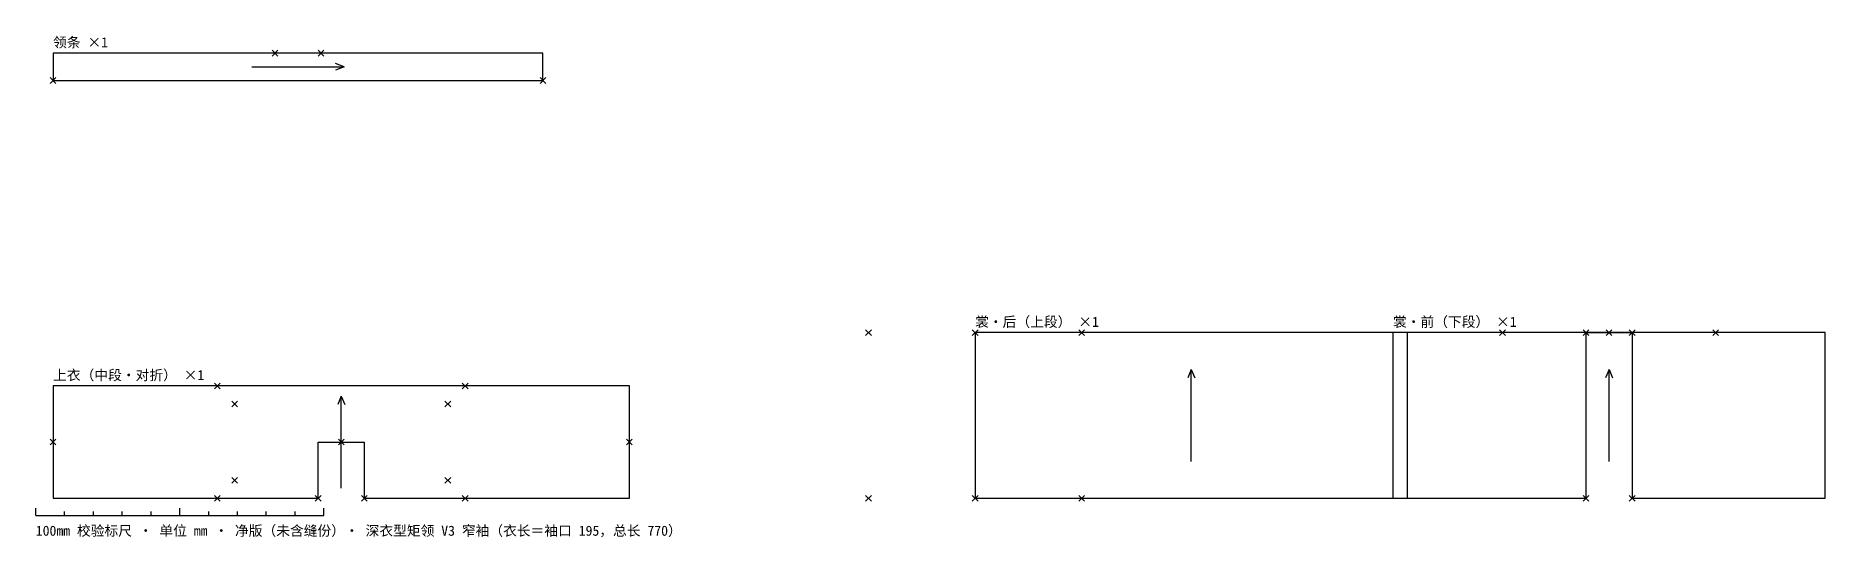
# Model space of a CAD drawing. Header units: millimetres. Extents: x 40 to 6250, y -135 to 1605.
import ezdxf

# ---------------------------------------------------------------- set-up
doc = ezdxf.new("R2010")
doc.units = ezdxf.units.MM
for name, color, linetype in [('CUT_轮廓', 7, 'Continuous'), ('DIM_标注', 4, 'Continuous'), ('GRAIN_布纹', 8, 'Continuous'), ('NOTCH_刀口', 1, 'Continuous'), ('TEXT_文字', 3, 'Continuous')]:
    doc.layers.add(name, color=color, linetype=linetype)
doc.styles.add('CN', font='simsun.ttc')

msp = doc.modelspace()

# ---------------------------------------------------------------- linework, layer by layer
at = {"layer": 'CUT_轮廓'}
for points in [[(100, 1450), (1800, 1450), (1800, 1545), (100, 1545)], [(3300, 0), (4800, 0), (4800, 575), (3300, 575)], [(4750, 0), (5420, 0), (5420, 575), (5580, 575), (5580, 0), (6250, 0), (6250, 575), (4750, 575)], [(100, 0), (1020, 0), (1020, 195), (1180, 195), (1180, 0), (2100, 0), (2100, 390), (100, 390)]]:
    msp.add_lwpolyline(points, close=True, dxfattribs=at)
at = {"layer": 'DIM_标注'}
for p, q in [((40, -60), (40, -34)), ((40, -60), (1040, -60)), ((140, -60), (140, -46)), ((240, -60), (240, -46)), ((340, -60), (340, -46)), ((440, -60), (440, -46)), ((540, -60), (540, -34)), ((640, -60), (640, -46)), ((740, -60), (740, -46)), ((840, -60), (840, -46)), ((940, -60), (940, -46)), ((1040, -60), (1040, -34))]:
    msp.add_line(p, q, dxfattribs=at)
at = {"layer": 'GRAIN_布纹'}
for p, q in [((790, 1497.5), (1110, 1497.5)), ((1110, 1497.5), (1080, 1509.5)), ((1110, 1497.5), (1080, 1485.5)), ((4050, 447.5), (4038, 417.5)), ((4050, 127.5), (4050, 447.5)), ((4050, 447.5), (4062, 417.5)), ((5500, 447.5), (5488, 417.5)), ((5500, 127.5), (5500, 447.5)), ((5500, 447.5), (5512, 417.5)), ((1100, 355), (1088, 325)), ((1100, 35), (1100, 355)), ((1100, 355), (1112, 325))]:
    msp.add_line(p, q, dxfattribs=at)
at = {"layer": 'NOTCH_刀口'}
for p, q in [((860, 1535), (880, 1555)), ((860, 1555), (880, 1535)), ((1020, 1535), (1040, 1555)), ((1020, 1555), (1040, 1535)), ((90, 1440), (110, 1460)), ((90, 1460), (110, 1440)), ((1790, 1440), (1810, 1460)), ((1790, 1460), (1810, 1440)), ((2920, 565), (2940, 585)), ((2920, 585), (2940, 565)), ((3290, 565), (3310, 585)), ((3290, 585), (3310, 565)), ((3660, 565), (3680, 585)), ((3660, 585), (3680, 565)), ((5120, 565), (5140, 585)), ((5120, 585), (5140, 565)), ((5410, 565), (5430, 585)), ((5410, 585), (5430, 565)), ((5490, 565), (5510, 585)), ((5490, 585), (5510, 565)), ((5570, 565), (5590, 585)), ((5570, 585), (5590, 565)), ((5860, 565), (5880, 585)), ((5860, 585), (5880, 565)), ((660, 380), (680, 400)), ((660, 400), (680, 380)), ((1520, 380), (1540, 400)), ((1520, 400), (1540, 380)), ((720, 317.5), (740, 337.5)), ((720, 337.5), (740, 317.5)), ((1460, 317.5), (1480, 337.5)), ((1460, 337.5), (1480, 317.5)), ((90, 185), (110, 205)), ((90, 205), (110, 185)), ((1090, 185), (1110, 205)), ((1090, 205), (1110, 185)), ((2090, 185), (2110, 205)), ((2090, 205), (2110, 185)), ((720, 52.5), (740, 72.5)), ((720, 72.5), (740, 52.5)), ((1460, 52.5), (1480, 72.5)), ((1460, 72.5), (1480, 52.5)), ((660, -10), (680, 10)), ((660, 10), (680, -10)), ((1010, -10), (1030, 10)), ((1010, 10), (1030, -10)), ((1170, -10), (1190, 10)), ((1170, 10), (1190, -10)), ((1520, -10), (1540, 10)), ((1520, 10), (1540, -10)), ((2920, -10), (2940, 10)), ((2920, 10), (2940, -10)), ((3290, -10), (3310, 10)), ((3290, 10), (3310, -10)), ((3660, -10), (3680, 10)), ((3660, 10), (3680, -10)), ((5410, -10), (5430, 10)), ((5410, 10), (5430, -10)), ((5570, -10), (5590, 10)), ((5570, 10), (5590, -10))]:
    msp.add_line(p, q, dxfattribs=at)

# ---------------------------------------------------------------- texts
at = {"layer": 'TEXT_文字', "style": 'CN'}
for s, p in [('领条 ×1', (100, 1565)), ('裳·后（上段） ×1', (3300, 595)), ('裳·前（下段） ×1', (4750, 595)), ('上衣（中段·对折） ×1', (100, 410)), ('100mm 校验标尺 · 单位 mm · 净版（未含缝份）· 深衣型矩领 V3 窄袖（衣长＝袖口 195，总长 770）', (40, -130))]:
    msp.add_text(s, height=35, dxfattribs=at).set_placement(p)

doc.saveas('drawing.dxf')
